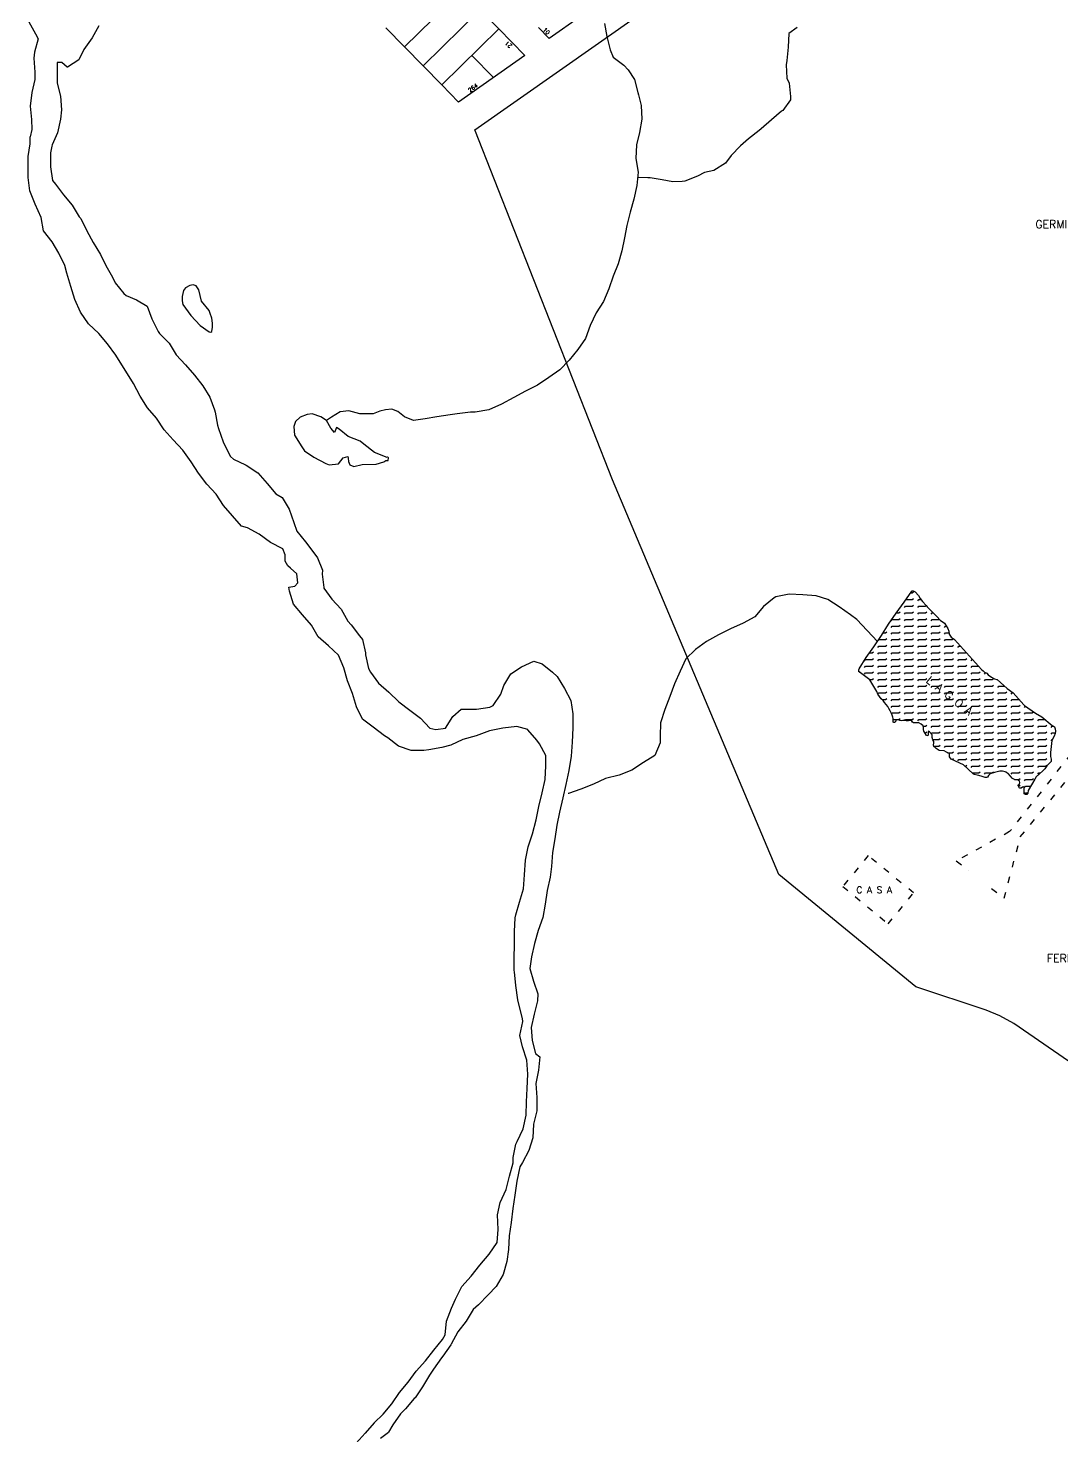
# Model space of a CAD drawing. Extents: x 714896 to 749292, y 8417558 to 8447149.
# Drawn here: x 736971 to 737359, y 8426351 to 8426879 of the extents above; entities that cross this region are included whole.
import ezdxf

# ---------------------------------------------------------------- set-up
doc = ezdxf.new("R2010")
doc.units = 0
doc.header["$MEASUREMENT"] = 0
doc.linetypes.add('ACAD_ISO03W100', pattern=[30, 12, -18])
for name, color, linetype in [('LOTE', 7, 'CONTINUOUS'), ('NUM-PORTA', 7, 'CONTINUOUS'), ('QUADRA', 6, 'CONTINUOUS'), ('REFERENCIA', 7, 'CONTINUOUS'), ('TEXTO', 7, 'CONTINUOUS')]:
    doc.layers.add(name, color=color, linetype=linetype)
doc.styles.add('ROMANS', font='ROMANS.SHX', dxfattribs={"height": 1.5})

msp = doc.modelspace()

# ---------------------------------------------------------------- hatches: boundary and pattern name
at = {"layer": 'REFERENCIA', "linetype": 'CONTINUOUS'}
h = msp.add_hatch(dxfattribs=at)
h.set_pattern_fill('FLEX', color=120, scale=10, style=0)
h.paths.add_polyline_path([(737325.03, 8426642.51), (737321.7, 8426646.31), (737318.29, 8426649.99), (737317.03, 8426650.96), (737316.39, 8426652.08), (737316.26, 8426653.17), (737315.81, 8426654.21), (737314.58, 8426656.13), (737312.9, 8426657.28), (737311.65, 8426658.64), (737308.09, 8426662.24), (737307.65, 8426662.83), (737306.31, 8426664.24), (737305.41, 8426665.44), (737304.89, 8426666.5), (737303.54, 8426667.92), (737302.82, 8426668.21), (737302.37, 8426668.21), (737302.28, 8426668.16), (737299.4, 8426664.02), (737296.41, 8426659.95), (737293.62, 8426655.76), (737290.92, 8426651.55), (737288.13, 8426647.33), (737285.25, 8426643.23), (737282.57, 8426638.99), (737282.49, 8426638.69), (737282.49, 8426638.35), (737282.49, 8426638.15), (737282.49, 8426637.86), (737282.58, 8426637.84), (737286.6, 8426634.85), (737289.17, 8426630.58), (737289.61, 8426629.52), (737290.25, 8426628.64), (737290.82, 8426627.76), (737291.59, 8426627.17), (737292.04, 8426626.4), (737292.69, 8426625.65), (737293.35, 8426624.85), (737293.67, 8426624.11), (737294.18, 8426623.31), (737294.65, 8426622.29), (737295, 8426621.59), (737295.16, 8426620.87), (737295.27, 8426620.35), (737295.3, 8426619.39), (737295.32, 8426618.99), (737295.56, 8426618.95), (737295.85, 8426618.95), (737296.2, 8426619.19), (737296.31, 8426619.68), (737296.74, 8426619.87), (737297.37, 8426619.84), (737297.77, 8426619.59), (737298.29, 8426619.51), (737298.97, 8426619.59), (737299.54, 8426619.67), (737299.96, 8426619.67), (737300.39, 8426619.54), (737300.74, 8426619.47), (737301.13, 8426619.47), (737301.53, 8426619.68), (737301.83, 8426619.75), (737302.36, 8426619.46), (737302.53, 8426618.98), (737302.98, 8426618.82), (737303.62, 8426618.82), (737304.97, 8426618.79), (737305.89, 8426618.24), (737306.55, 8426617.63), (737306.68, 8426616.9), (737306.68, 8426616.29), (737306.85, 8426615.71), (737307.4, 8426614.63), (737307.78, 8426614.08), (737308.28, 8426613.95), (737308.49, 8426614.1), (737308.49, 8426614.74), (737308.47, 8426615.33), (737308.58, 8426615.59), (737308.95, 8426615.43), (737309.93, 8426614.27), (737309.94, 8426613.3), (737310.21, 8426612.4), (737310.58, 8426611.79), (737310.57, 8426611.33), (737310.42, 8426610.4), (737310.55, 8426609.94), (737311.11, 8426609.52), (737311.49, 8426609.11), (737311.86, 8426608.91), (737312.57, 8426608.42), (737314.5, 8426608.23), (737315.27, 8426607.73), (737316.05, 8426607.35), (737316.42, 8426607.3), (737316.42, 8426606.75), (737316.47, 8426606), (737317.11, 8426605.19), (737321.65, 8426603.06), (737325.37, 8426599.7), (737325.67, 8426599.35), (737326.81, 8426599.11), (737327.48, 8426599.09), (737328.69, 8426598.64), (737329.8, 8426598.31), (737330.31, 8426598.26), (737330.37, 8426598.23), (737330.71, 8426598.45), (737331.06, 8426599.03), (737331.73, 8426599.67), (737333.27, 8426600.15), (737335.37, 8426600.71), (737336.37, 8426600.71), (737337.27, 8426600.43), (737338.49, 8426599.75), (737339.32, 8426598.8), (737340.01, 8426597.99), (737340.07, 8426597.91), (737341.03, 8426597.43), (737341.65, 8426597.43), (737342.2, 8426597.22), (737342.69, 8426596.85), (737342.87, 8426596.37), (737342.76, 8426595.84), (737342.07, 8426595.35), (737342.15, 8426595.11), (737342.49, 8426594.87), (737342.58, 8426594.39), (737342.84, 8426594.26), (737343.33, 8426594.27), (737343.85, 8426594.61), (737344.33, 8426594.72), (737344.47, 8426594.34), (737344.47, 8426592.99), (737344.49, 8426592.11), (737345.01, 8426591.87), (737345.46, 8426591.91), (737345.83, 8426592.35), (737345.94, 8426593.36), (737348.44, 8426597.71), (737348.95, 8426598.53), (737351.46, 8426600.72), (737352.23, 8426601.49), (737353, 8426602.66), (737353.78, 8426603.47), (737354.01, 8426603.67), (737354.52, 8426604.34), (737354.61, 8426605.11), (737354.36, 8426606.19), (737354.36, 8426606.71), (737354.36, 8426607.68), (737354.87, 8426612.19), (737355.75, 8426613.81), (737356.1, 8426614.75), (737356.15, 8426615.65), (737356.1, 8426616.58), (737355.83, 8426617.33), (737355, 8426617.79), (737351.13, 8426621.07), (737348.69, 8426622.37), (737344.6, 8426625.27), (737344.36, 8426625.52), (737343.35, 8426626.59), (737340.28, 8426629.99), (737338.02, 8426631.65), (737334.29, 8426635.01), (737334.2, 8426635.04), (737333.35, 8426635.31), (737332.26, 8426635.92), (737331.01, 8426636.72), (737330.41, 8426637.39), (737329.62, 8426637.79), (737329.08, 8426638.31), (737328.49, 8426638.83)])
h.paths.add_polyline_path([(737306.86, 8426633.68), (737327.7, 8426617.32), (737330.48, 8426620.86), (737309.63, 8426637.22)], flags=24)
h.paths.add_polyline_path([(737306.86, 8426633.68), (737327.7, 8426617.32), (737330.48, 8426620.86), (737309.63, 8426637.22)], flags=8)

# ---------------------------------------------------------------- linework, layer by layer
at = {"layer": 'LOTE', "color": 7, "elevation": 507.15}
for points in [[(737112.04, 8426872.25), (737133.47, 8426893.24)], [(737119.04, 8426865.1), (737140.47, 8426886.1)], [(737126.04, 8426857.96), (737147.47, 8426878.95)], [(737145.43, 8426860.72), (737137.32, 8426869.01)]]:
    msp.add_lwpolyline(points, dxfattribs=at)
at = {"layer": 'LOTE', "color": 7, "linetype": 'ACAD_ISO03W100', "ltscale": 0.2}
for points in [[(737414, 8426673), (737339, 8426578), (737319, 8426567), (737323.74, 8426563.32)], [(737332.26, 8426556.68), (737337, 8426553), (737343, 8426576), (737420, 8426670)]]:
    msp.add_lwpolyline(points, dxfattribs=at)
msp.add_lwpolyline([(737276.46, 8426557.42), (737293.46, 8426543.42), (737303, 8426555), (737286, 8426569)], close=True, dxfattribs=at)
at = {"layer": 'QUADRA', "color": 6}
msp.add_lwpolyline([(737387.15, 8426473.98), (737340.6, 8426506.1), (737335.36, 8426508.9), (737330.2, 8426511.07), (737303.81, 8426519.79), (737252.51, 8426561.91), (737190.04, 8426709.83), (737138.41, 8426841.13), (737247.04, 8426917.39), (737347.89, 8426988.19), (737347.89, 8426988.19), (737386, 8426948.62)], dxfattribs=at)
at = {"layer": 'QUADRA', "color": 6, "elevation": 507.15}
for points in [[(737140.47, 8426886.1), (737147.47, 8426878.95), (737157.22, 8426869), (737144.98, 8426860.4), (737132.34, 8426851.53), (737126.04, 8426857.96), (737119.04, 8426865.1), (737112.04, 8426872.25), (737105.05, 8426879.39)], [(737178.49, 8426883.93), (737166.35, 8426875.4), (737162.33, 8426879.51)]]:
    msp.add_lwpolyline(points, dxfattribs=at)
at = {"layer": 'REFERENCIA', "color": 120, "linetype": 'CONTINUOUS'}
for points, elevation in [([(736971.28, 8426881.65), (736973.73, 8426877.14), (736974.71, 8426875.25), (736973.36, 8426870.21), (736973.17, 8426867.97), (736973.48, 8426862.75), (736973.48, 8426860.05), (736972.31, 8426855.07), (736971.72, 8426850.02), (736972.24, 8426845.02), (736972.4, 8426841.26), (736971.79, 8426838.48)], 499.4), ([(736997.48, 8426880.11), (736995.01, 8426875.65), (736991.91, 8426871.25), (736989.94, 8426867.38), (736985.73, 8426864.66), (736985.67, 8426864.66), (736983.62, 8426866.43), (736981.86, 8426866.4), (736981.81, 8426861.28), (736981.88, 8426858.67), (736983.17, 8426853.73), (736983.44, 8426848.64), (736983.11, 8426845.09), (736982.02, 8426840.06), (736979.99, 8426835.47), (736979.86, 8426835.03)], 499.42), ([(736979.86, 8426835.03), (736979.41, 8426832.46), (736979.41, 8426827.2), (736980.16, 8426822.18), (736981.19, 8426820.8), (736984.26, 8426816.78), (736987.54, 8426812.85), (736990.13, 8426808.53), (736990.76, 8426807.86), (736992.95, 8426803.25), (736995.35, 8426798.82), (736998.16, 8426794.37), (737000.12, 8426790.29), (737002.56, 8426785.9), (737003.6, 8426783.81), (737006.82, 8426779.79), (737007.73, 8426779.04), (737011.57, 8426777.42), (737015.6, 8426775.01), (737017.41, 8426770.21), (737019.78, 8426765.52), (737020.29, 8426764.74), (737023.84, 8426761.14), (737026.5, 8426756.78), (737029.96, 8426753.01), (737033.36, 8426749.14), (737036.48, 8426745.14), (737039.14, 8426740.88), (737040.82, 8426736.13), (737041.12, 8426735.31), (737042, 8426730.37), (737042.37, 8426729.12), (737044.15, 8426724.14), (737044.52, 8426723.25), (737046.88, 8426718.69), (737047.97, 8426717.63), (737052.52, 8426715.47), (737052.72, 8426715.36), (737057.16, 8426712.5), (737060.58, 8426708.53), (737063.88, 8426704.67), (737066.18, 8426703.26), (737068.82, 8426698.85), (737070.56, 8426693.94), (737071.72, 8426690.67), (737074.92, 8426686.67), (737076.61, 8426684.53), (737079.48, 8426680.66), (737081.3, 8426676), (737081.24, 8426674.53), (737081.84, 8426669.49), (737081.84, 8426669.22), (737084.88, 8426665.17), (737088.31, 8426661.44), (737090.84, 8426656.93), (737092.12, 8426655.52), (737095.25, 8426651.41), (737096.4, 8426650.02), (737097.46, 8426645.01), (737097.46, 8426644.22), (737098.56, 8426639.18), (737099.36, 8426637.74), (737102.4, 8426633.6), (737106.18, 8426630.22), (737109.99, 8426626.66), (737114.07, 8426623.52), (737118.05, 8426620.48), (737121.56, 8426616.77), (737123.83, 8426616.26), (737127.51, 8426616.8), (737130.2, 8426621.18), (737133.35, 8426623.92), (737138.4, 8426623.92), (737139.04, 8426623.92), (737144.12, 8426624.59), (737145.36, 8426625.28), (737148.2, 8426629.49), (737149.36, 8426632.78), (737151.97, 8426637.09), (737156.02, 8426639.82), (737160.58, 8426641.89), (737163.76, 8426640.94), (737167.64, 8426637.76), (737169.33, 8426636.21), (737172.13, 8426631.62), (737174.48, 8426627.2), (737175.24, 8426622.1), (737175.24, 8426616.9), (737175.01, 8426611.54), (737174.56, 8426606.22), (737173.75, 8426600.85), (737172.64, 8426595.63), (737171.48, 8426590.7), (737170.28, 8426585.34), (737169.22, 8426580.35), (737168.52, 8426575.26), (737167.56, 8426570.11), (737167.27, 8426564.86), (737166.76, 8426560.93), (737165.54, 8426555.95), (737164.79, 8426550.8), (737164, 8426545.78), (737162.28, 8426540.86), (737160.88, 8426535.98), (737159.72, 8426531.07), (737159.04, 8426526.67), (737160.42, 8426521.97), (737162.12, 8426517.18), (737161.99, 8426514.53), (737160.66, 8426509.49), (737159.6, 8426504.51), (737159.96, 8426499.71), (737161.28, 8426494.83), (737162.82, 8426493.58), (737162.31, 8426488.58), (737161.36, 8426483.55), (737161.73, 8426478.34), (737161.67, 8426473.3), (737160.42, 8426468.32), (737160.24, 8426463.22), (737158.71, 8426458.43), (737156.37, 8426453.98), (737155.33, 8426452.26), (737154.24, 8426446.93), (737153.46, 8426441.7), (737152.69, 8426436.67), (737152.04, 8426431.39), (737151.38, 8426426.42), (737151.12, 8426421.3), (737150.5, 8426416.85), (737149.06, 8426411.98), (737146.5, 8426407.39), (737143.46, 8426404.3), (737139.89, 8426400.54), (737137.8, 8426398.74), (737135.24, 8426394.42), (737132.05, 8426390.37), (737129.59, 8426385.82), (737129.46, 8426385.57), (737126.5, 8426381.25), (737125.97, 8426380.69), (737122.95, 8426376.37), (737121.41, 8426374.14), (737118.85, 8426369.79), (737116.04, 8426365.63), (737115.75, 8426365.39), (737112.53, 8426361.54), (737110.64, 8426359.63), (737107.73, 8426355.5), (737106.13, 8426352.82)], 499.42)]:
    msp.add_lwpolyline(points, dxfattribs=dict(at, elevation=elevation))
at = {"layer": 'REFERENCIA', "color": 120, "linetype": 'CONTINUOUS', "extrusion": (-0.000177376, -4.77163e-05, 1), "elevation": -33.41}
msp.add_lwpolyline([(737100.77, 8426356.33), (737104.13, 8426359.55), (737107.38, 8426363.47), (737110.31, 8426367.66), (737113.51, 8426371.58), (737116.52, 8426375.64), (737120, 8426379.61), (737123.22, 8426383.59), (737126.39, 8426387.61), (737127.41, 8426389.35), (737127.94, 8426394.41), (737129.75, 8426399.26), (737131.25, 8426402.71), (737133.65, 8426407.42), (737137.12, 8426411.32), (737140.4, 8426415.42), (737143.92, 8426419.5), (737146.87, 8426423.95), (737147.32, 8426428.78), (737147.09, 8426434.31), (737148.05, 8426438.92), (737150.31, 8426443.77), (737151.56, 8426448.81), (737152.95, 8426453.77), (737152.96, 8426455.75), (737153.94, 8426460.75), (737154.37, 8426461.83), (737156.63, 8426466.59), (737157.8, 8426471.63), (737157.91, 8426476.67), (737158.12, 8426481.72), (737158.37, 8426487.11), (737158.07, 8426492.27), (737156.42, 8426497.24), (737155.46, 8426501.61), (737156.58, 8426506.79), (737156.4, 8426507.98), (737155.04, 8426513.31), (737154.66, 8426514.95), (737153.89, 8426520.3), (737153.41, 8426525.39), (737153.35, 8426525.96), (737153.24, 8426531.26), (737153.36, 8426534.89), (737153.38, 8426540.57), (737153.67, 8426545.67), (737153.89, 8426546.78), (737155.35, 8426551.56), (737156.84, 8426556.6), (737157.12, 8426561.82), (737157.59, 8426567.31), (737158.6, 8426572.27), (737160.2, 8426577.16), (737161.51, 8426582.41), (737162.52, 8426587.39), (737163.84, 8426592.6), (737164.93, 8426597.51), (737165.2, 8426602.6), (737165.2, 8426606.51), (737162.77, 8426610.97), (737161.75, 8426612.23), (737158.48, 8426616.12), (737158.36, 8426616.23), (737154.28, 8426617.37), (737149.06, 8426616.73), (737143.99, 8426615.74), (737139.04, 8426613.96), (737134.08, 8426612.59), (737129.49, 8426610.43), (737126.21, 8426609.48), (737121.24, 8426608.62), (737119.4, 8426608.39), (737114.66, 8426608.41), (737109.92, 8426610.04), (737105.97, 8426613.21), (737104.64, 8426613.9), (737100.48, 8426617.16), (737096.4, 8426620.19), (737094.23, 8426624.84), (737092.72, 8426629.74), (737090.82, 8426634.55), (737089.4, 8426639.45), (737087.43, 8426644.19), (737083.64, 8426647.67), (737079.86, 8426651.03), (737077.3, 8426655.42), (737073.96, 8426659.34), (737070.58, 8426663.32), (737069.08, 8426668.17), (737068.85, 8426669.67), (737071.11, 8426670.07), (737072.18, 8426671.24), (737071.75, 8426674.68), (737069.46, 8426676.78), (737068.42, 8426677.71), (737067.48, 8426679.42), (737067.46, 8426681.82), (737066.6, 8426684.01), (737061.91, 8426686.36), (737057.7, 8426689.55), (737053.28, 8426691.91), (737051.11, 8426692.54), (737047.65, 8426696.39), (737044.31, 8426700.25), (737041.51, 8426704.47), (737038, 8426708.33), (737034.98, 8426712.36), (737032.15, 8426716.62), (737029.11, 8426721.03), (737025.49, 8426724.94), (737022.12, 8426728.71), (737019.17, 8426732.97), (737015.8, 8426736.87), (737013.01, 8426741.24), (737010.53, 8426745.96), (737007.73, 8426750.67), (737004.9, 8426755.02), (737003.91, 8426756.62), (737000.87, 8426760.86), (736997.52, 8426764.75), (736993.72, 8426768.41), (736990.69, 8426772.73), (736988.58, 8426777.56), (736987.03, 8426782.38), (736985.62, 8426787.42), (736984.85, 8426790.27), (736982.53, 8426794.83), (736980, 8426799.15), (736976.82, 8426803.32), (736975.92, 8426808.3), (736973.68, 8426813.29), (736971.72, 8426818.28), (736971.09, 8426823.27), (736971.06, 8426828.39), (736971.12, 8426831.08), (736971.76, 8426835.9), (736971.87, 8426838.49)], dxfattribs=at)
at = {"layer": 'REFERENCIA', "color": 120, "linetype": 'CONTINUOUS'}
for points, elevation in [([(737030, 8426781.85), (737029.2, 8426780.83), (737028.72, 8426778.61), (737028.69, 8426777.07), (737028.93, 8426775.58), (737032.04, 8426771.5), (737035.46, 8426767.81), (737038.89, 8426765.33), (737039.48, 8426765.25), (737039.81, 8426765.56), (737040.08, 8426767.18), (737040.15, 8426768.58), (737039.81, 8426770.46), (737039.17, 8426772.32), (737038.87, 8426773.38), (737035.92, 8426776.86), (737034.98, 8426781.14), (737034, 8426782.67), (737032.85, 8426782.99), (737031.56, 8426782.75), (737030, 8426781.85)], 499.45), ([(737105.57, 8426718.29), (737100.85, 8426720.14), (737096.85, 8426723.23), (737095.43, 8426724.35), (737091, 8426726.1), (737087.64, 8426728.9), (737086.66, 8426729.47), (737085.86, 8426727.68), (737084.5, 8426729.26), (737082.79, 8426732.08), (737080.74, 8426733.46), (737077.44, 8426734.59), (737075.65, 8426734.35), (737073.03, 8426733.38), (737071.22, 8426731.78), (737070.61, 8426729.85), (737070.82, 8426726.69), (737073.6, 8426722.27), (737074.66, 8426720.77), (737078.13, 8426718.37), (737082.64, 8426716.06), (737083.89, 8426715.54), (737087.32, 8426715.94), (737089.11, 8426718.19), (737090.8, 8426718.58), (737090.96, 8426718.06), (737091.12, 8426716.75), (737091.59, 8426715.52), (737093.12, 8426714.85), (737096.21, 8426715.63), (737101.32, 8426715.82), (737101.46, 8426715.82), (737104.32, 8426716.58), (737105.12, 8426717.15), (737105.97, 8426717.17), (737106.08, 8426718.1), (737105.78, 8426718.48), (737105.57, 8426718.29)], 500.25), ([(737282.49, 8426637.86), (737282.49, 8426638.15), (737282.49, 8426638.35), (737282.49, 8426638.69), (737282.57, 8426638.99), (737285.25, 8426643.23), (737288.13, 8426647.33), (737290.92, 8426651.55), (737293.62, 8426655.76), (737296.41, 8426659.95), (737299.4, 8426664.02), (737302.28, 8426668.16), (737302.37, 8426668.21), (737302.82, 8426668.21), (737303.54, 8426667.92), (737304.89, 8426666.5), (737305.41, 8426665.44), (737306.31, 8426664.24), (737307.65, 8426662.83), (737308.09, 8426662.24), (737311.65, 8426658.64), (737312.9, 8426657.28), (737314.58, 8426656.13), (737315.81, 8426654.21), (737316.26, 8426653.17), (737316.39, 8426652.08), (737317.03, 8426650.96), (737318.29, 8426649.99), (737321.7, 8426646.31), (737325.03, 8426642.51), (737328.49, 8426638.83), (737329.08, 8426638.31), (737329.62, 8426637.79), (737330.41, 8426637.39), (737331.01, 8426636.72), (737332.26, 8426635.92), (737333.35, 8426635.31), (737334.2, 8426635.04), (737334.29, 8426635.01), (737338.02, 8426631.65), (737340.28, 8426629.99), (737343.35, 8426626.59), (737344.36, 8426625.52), (737344.6, 8426625.27), (737348.69, 8426622.37), (737351.13, 8426621.07), (737355, 8426617.79), (737355.83, 8426617.33), (737356.1, 8426616.58), (737356.15, 8426615.65), (737356.1, 8426614.75), (737355.75, 8426613.81), (737354.87, 8426612.19), (737354.36, 8426607.68), (737354.36, 8426606.71), (737354.36, 8426606.19), (737354.61, 8426605.11), (737354.52, 8426604.34), (737354.01, 8426603.67), (737353.78, 8426603.47), (737353, 8426602.66), (737352.23, 8426601.49), (737351.46, 8426600.72), (737348.95, 8426598.53), (737348.44, 8426597.71), (737345.94, 8426593.36), (737345.83, 8426592.35), (737345.46, 8426591.91), (737345.01, 8426591.87), (737344.49, 8426592.11), (737344.47, 8426592.99), (737344.47, 8426594.34), (737344.33, 8426594.72), (737343.85, 8426594.61), (737343.33, 8426594.27), (737342.84, 8426594.26), (737342.58, 8426594.39), (737342.49, 8426594.87), (737342.15, 8426595.11), (737342.07, 8426595.35), (737342.76, 8426595.84), (737342.87, 8426596.37), (737342.69, 8426596.85), (737342.2, 8426597.22), (737341.65, 8426597.43), (737341.03, 8426597.43), (737340.07, 8426597.91), (737340.01, 8426597.99), (737339.32, 8426598.8), (737338.49, 8426599.75), (737337.27, 8426600.43), (737336.37, 8426600.71), (737335.37, 8426600.71), (737333.27, 8426600.15), (737331.73, 8426599.67), (737331.06, 8426599.03), (737330.71, 8426598.45), (737330.37, 8426598.23), (737330.31, 8426598.26), (737329.8, 8426598.31), (737328.69, 8426598.64), (737327.48, 8426599.09), (737326.81, 8426599.11), (737325.67, 8426599.35), (737325.37, 8426599.7), (737321.65, 8426603.06), (737317.11, 8426605.19), (737316.47, 8426606), (737316.42, 8426606.75), (737316.42, 8426607.3), (737316.05, 8426607.35), (737315.27, 8426607.73), (737314.5, 8426608.23), (737312.57, 8426608.42), (737311.86, 8426608.91), (737311.49, 8426609.11), (737311.11, 8426609.52), (737310.55, 8426609.94), (737310.42, 8426610.4), (737310.57, 8426611.33), (737310.58, 8426611.79), (737310.21, 8426612.4), (737309.94, 8426613.3), (737309.93, 8426614.27), (737308.95, 8426615.43), (737308.58, 8426615.59), (737308.47, 8426615.33), (737308.49, 8426614.74), (737308.49, 8426614.1), (737308.28, 8426613.95), (737307.78, 8426614.08), (737307.4, 8426614.63), (737306.85, 8426615.71), (737306.68, 8426616.29), (737306.68, 8426616.9), (737306.55, 8426617.63), (737305.89, 8426618.24), (737304.97, 8426618.79), (737303.62, 8426618.82), (737302.98, 8426618.82), (737302.53, 8426618.98), (737302.36, 8426619.46), (737301.83, 8426619.75), (737301.53, 8426619.68), (737301.13, 8426619.47), (737300.74, 8426619.47), (737300.39, 8426619.54), (737299.96, 8426619.67), (737299.54, 8426619.67), (737298.97, 8426619.59), (737298.29, 8426619.51), (737297.77, 8426619.59), (737297.37, 8426619.84), (737296.74, 8426619.87), (737296.31, 8426619.68), (737296.2, 8426619.19), (737295.85, 8426618.95), (737295.56, 8426618.95), (737295.32, 8426618.99), (737295.3, 8426619.39), (737295.27, 8426620.35), (737295.16, 8426620.87), (737295, 8426621.59), (737294.65, 8426622.29), (737294.18, 8426623.31), (737293.67, 8426624.11), (737293.35, 8426624.85), (737292.69, 8426625.65), (737292.04, 8426626.4), (737291.59, 8426627.17), (737290.82, 8426627.76), (737290.25, 8426628.64), (737289.61, 8426629.52), (737289.17, 8426630.58), (737286.6, 8426634.85), (737282.58, 8426637.84), (737282.49, 8426637.86)], 501.81)]:
    msp.add_lwpolyline(points, close=True, dxfattribs=dict(at, elevation=elevation))
for points in [[(737187.03, 8426881.01, 506.01), (737187.92, 8426876.08, 505.75), (737189.27, 8426871.17, 505.58), (737190.31, 8426868.35, 505.56), (737194.39, 8426865.38, 505.37), (737196.02, 8426863.65, 505.37), (737198.28, 8426859.97, 504.92), (737199.59, 8426855.1, 504.86), (737199.8, 8426854.19, 504.87), (737200.8, 8426850.22, 504.63), (737201.09, 8426845.1, 504.54), (737200.18, 8426840.18, 504.27), (737199.09, 8426835.49, 504.04), (737198.88, 8426830.34, 503.69), (737199.67, 8426825.28, 503.64), (737199.19, 8426820.22, 503.61), (737198.1, 8426815.15, 503.29), (737196.72, 8426810.22, 503.1), (737195.51, 8426805.31, 503.1), (737194.61, 8426800.67, 503.03), (737193.6, 8426795.74, 503.03), (737192.18, 8426790.91, 502.94), (737190.34, 8426786.24, 502.79), (737188.66, 8426781.5, 502.57), (737186.66, 8426776.82, 502.22), (737183.92, 8426772.54, 502.11), (737181.72, 8426767.82, 502.09), (737179.96, 8426762.94, 501.88), (737177.04, 8426758.7, 501.87), (737173.83, 8426754.8, 501.51), (737170.34, 8426751.15, 501.53), (737166.23, 8426748.27, 501.53), (737161.99, 8426745.42, 501.53), (737157.48, 8426743.2, 501.53), (737153.08, 8426740.77, 501.53), (737148.52, 8426738.27, 501.5), (737143.75, 8426736.19, 501.45), (737138.64, 8426735.28, 501.19), (737136.79, 8426735.22, 501.16), (737131.8, 8426734.7, 500.89), (737129.25, 8426734.24, 500.87), (737124.24, 8426733.47, 500.75), (737119.88, 8426732.77, 500.75), (737115.48, 8426732.16, 500.75), (737112.04, 8426733.52, 500.75), (737109.63, 8426735.47, 500.75), (737107.32, 8426736.35, 500.75), (737105, 8426736.13, 500.75), (737102.8, 8426735.58, 500.54), (737100.37, 8426734.59, 500.54), (737095.41, 8426734.59, 500.54), (737091.17, 8426735.76, 500.49), (737088.03, 8426735.36, 500.38), (737084.72, 8426733.38, 500.38), (737082.79, 8426732.08, 500.3)], [(737259.3, 8426879.54, 507.74), (737256.21, 8426877.22, 507.31), (737256, 8426872.08, 506.94), (737255.4, 8426867.07, 506.73), (737255.19, 8426865.44, 506.75), (737255.48, 8426860.45, 506.46), (737256.29, 8426858.62, 506.3), (737256.88, 8426853.66, 505.82), (737256.88, 8426852.4, 505.77), (737253.91, 8426848.38, 505.34), (737253.52, 8426848.13, 505.31), (737249.67, 8426844.83, 504.86), (737245.84, 8426841.46, 504.86), (737245.08, 8426840.9, 504.86), (737241.12, 8426837.71, 504.81), (737238.04, 8426835.18, 504.73), (737234.55, 8426831.5, 504.44), (737232.44, 8426828.67, 504.14), (737228.04, 8426825.89, 504.09), (737224.53, 8426825.1, 504.06), (737221.92, 8426823.78, 503.96), (737217.17, 8426821.9, 503.74), (737216.16, 8426821.71, 503.74), (737212.71, 8426821.65, 503.74), (737208.66, 8426822.42, 503.74), (737204.24, 8426823.14, 503.74), (737203.38, 8426823.18, 503.74), (737199.57, 8426823.28, 503.74)], [(737289.41, 8426649.27, 502.57), (737281.73, 8426657.54, 502.41), (737279.35, 8426659.3, 502.41), (737275.11, 8426662.21, 502.39), (737270.84, 8426664.96, 502.38), (737266.5, 8426666.37, 502.28), (737261.43, 8426666.82, 501.9), (737256.32, 8426667.06, 501.88), (737251.36, 8426666, 501.8), (737250.68, 8426665.63, 501.82), (737246.71, 8426662.4, 501.64), (737243.48, 8426658.5, 501.58), (737239.06, 8426656.11, 501.5), (737234.37, 8426654.06, 501.43), (737229.86, 8426651.81, 501.32), (737225.38, 8426649.26, 501.23), (737221.22, 8426646.26, 501.19), (737217.65, 8426642.72, 500.97), (737215.48, 8426638.14, 500.83), (737213.35, 8426633.41, 500.78), (737211.57, 8426628.66, 500.67), (737209.73, 8426623.79, 500.68), (737208.12, 8426618.8, 500.68), (737207.92, 8426613.74, 500.7), (737207.92, 8426611.22, 500.7), (737205.96, 8426606.59, 500.7), (737201.68, 8426603.94, 500.7), (737197.38, 8426601.06, 500.68), (737192.53, 8426599.12, 500.68), (737187.51, 8426597.9, 500.68), (737182.93, 8426595.78, 500.68), (737178.26, 8426593.94, 500.67), (737173.54, 8426592.29, 500.46), (737173.49, 8426592.29, 500.43)], [(737100.69, 8426356.33, 499.42), (737097.35, 8426352.42, 499.87), (737093.93, 8426348.68, 499.87)], [(737103.11, 8426350.52, 499.97), (737106.13, 8426352.82, 499.42)]]:
    msp.add_polyline3d(points, dxfattribs=at)

# ---------------------------------------------------------------- texts
at = {"layer": 'NUM-PORTA', "color": 7, "style": 'ROMANS'}
msp.add_text('10', height=1.5, rotation=315.4622, dxfattribs=at).set_placement((737163.87, 8426878.52))
at = {"layer": 'NUM-PORTA', "style": 'ROMANS'}
for s, rotation, p in [('21', 135.4622, (737152.57, 8426872.68, 507.15)), ('264', 35.4128, (737136.63, 8426855.15, 507.15))]:
    msp.add_text(s, height=1.5, rotation=rotation, dxfattribs=at).set_placement(p)
at = {"layer": 'TEXTO', "style": 'ROMANS'}
for s, height, p in [('GERMINIO AUGUSTO DA SILVA', 3, (737348.66, 8426804.24)), ('C A S A', 2.5, (737281.53, 8426554.88)), ('FERNANDO BASTOS', 3, (737352.99, 8426528.98))]:
    msp.add_text(s, height=height, dxfattribs=at).set_placement(p)
msp.add_text('L A G O A', height=3, rotation=321.8729, dxfattribs=at).set_placement((737307.46, 8426634.16))
msp.add_text('L A G O A', height=3, rotation=321.8729, dxfattribs=at).set_placement((737307.46, 8426634.16))

doc.saveas('drawing.dxf')
